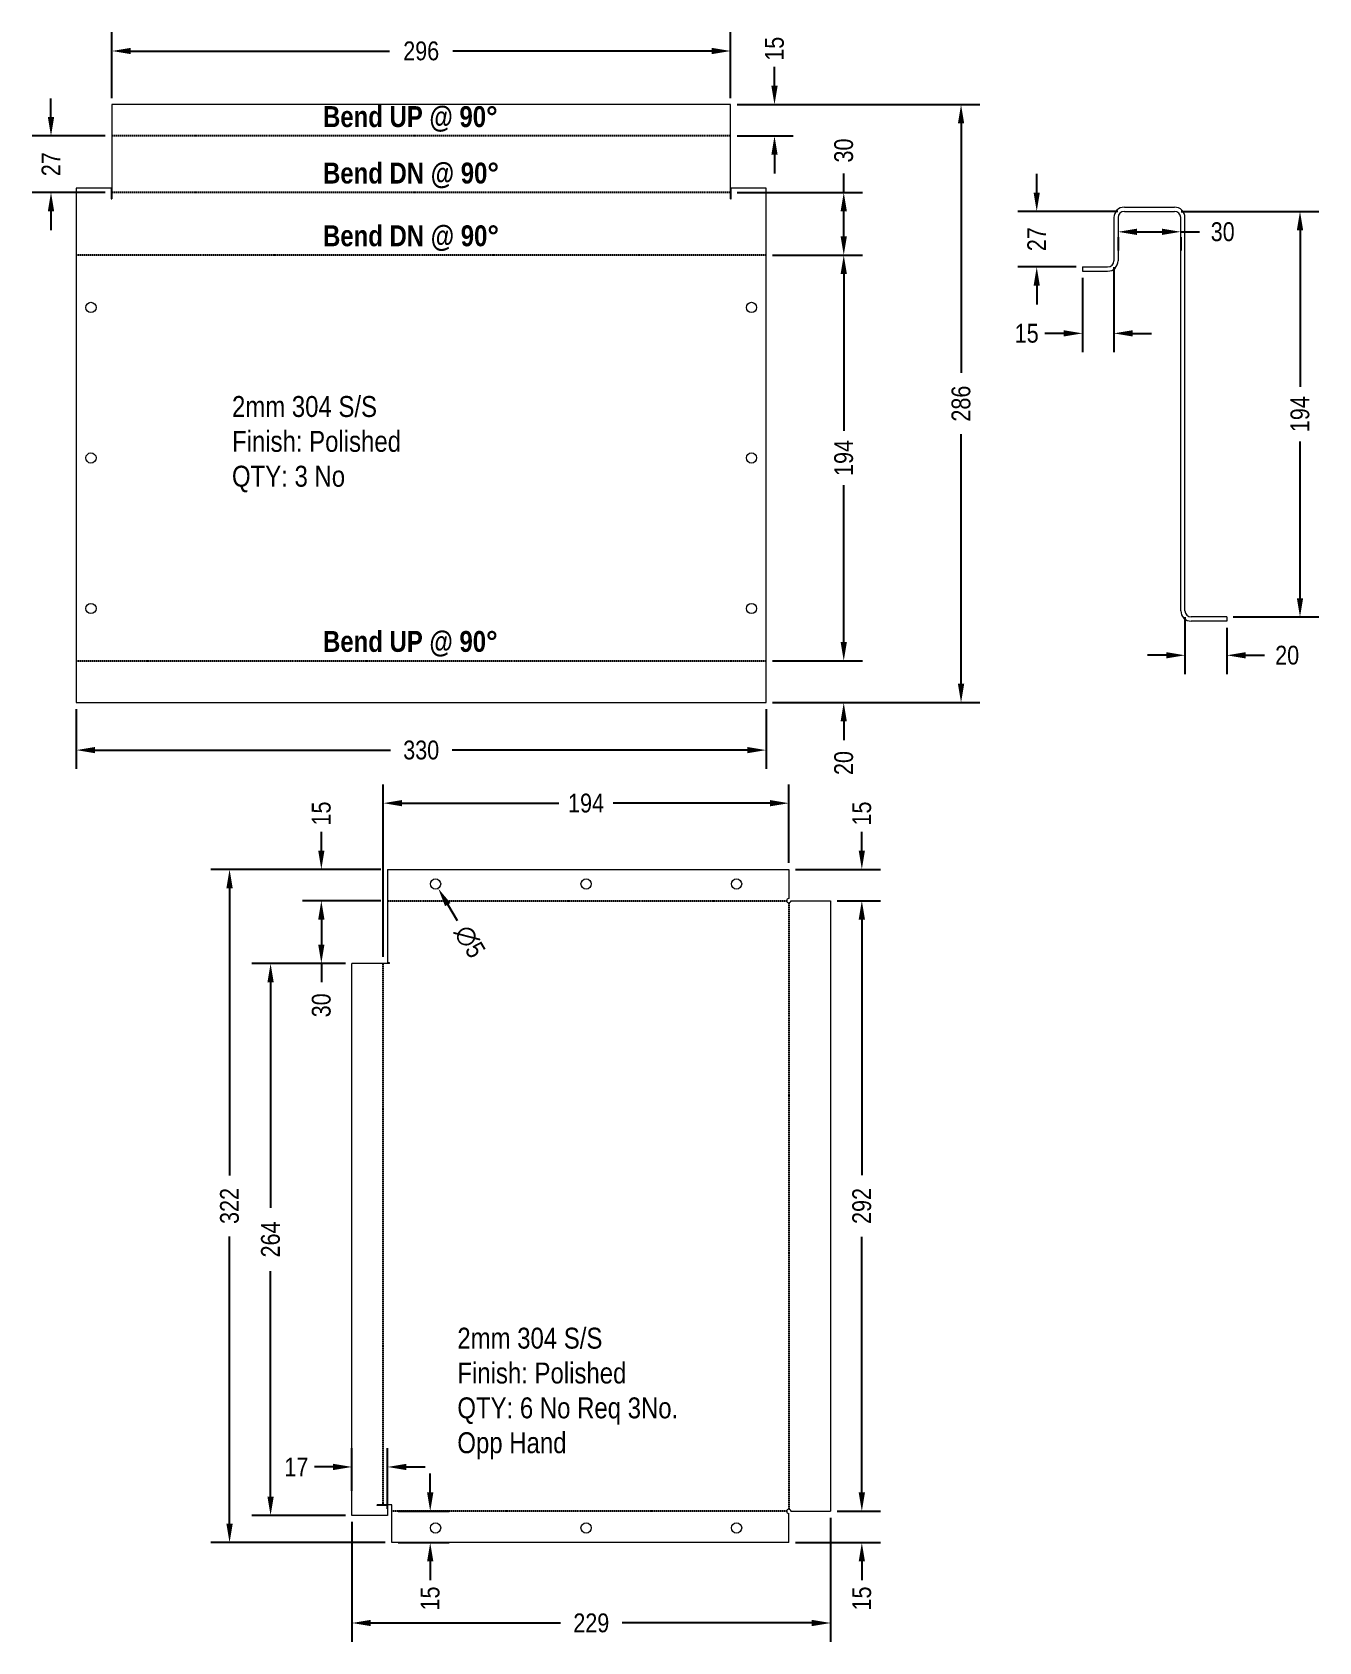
# Model space of a CAD drawing. Header units: millimetres. Extents: x 5268 to 6365, y 3803 to 5501.
# Drawn here: x 5749 to 6365, y 4711 to 5481 of the extents above; entities that cross this region are included whole.
import ezdxf

# ---------------------------------------------------------------- set-up
doc = ezdxf.new("R2010")
doc.units = ezdxf.units.MM
doc.header["$LTSCALE"] = 0.1
doc.header["$PDMODE"] = 66
doc.linetypes.add('HIDDEN', pattern=[9.525, 6.35, -3.175])
doc.layers.add('1', color=7, linetype='Continuous', lineweight=5)
doc.layers.add('DRAW', color=4, linetype='Continuous')
doc.layers.add('HID', color=1, linetype='HIDDEN')
doc.styles.add('STYLE_01', font='techl___.ttf')
doc.dimstyles.new('50', dxfattribs={"dimscale": 50, "dimtxt": 0.18, "dimasz": 0.18, "dimexe": 0.18, "dimexo": 0.0625, "dimgap": 0.09, "dimtad": 0, "dimdec": 0, "dimzin": 12, "dimdsep": 46, "dimtxsty": 'STYLE_01', "dimcen": 0, "dimclrt": 3, "dimadec": 1, "dimazin": 0, "dimtfac": 1, "dimtdec": 0, "dimtofl": 0, "dimtmove": 0, "dimatfit": 3, "dimfxl": 0.18, "dimtolj": 1, "dimtzin": 12, "dimarcsym": 0})

# ---------------------------------------------------------------- blocks, each defined once
blk = doc.blocks.new('*D135')
at = {"layer": 'Defpoints', "color": 0, "transparency": 16777216}
for p in [(6268.84, 5385.93), (6298.84, 5385.93), (6298.84, 5385.31)]:
    blk.add_point(p, dxfattribs=at)
at = {"layer": 'DRAW', "color": 0, "lineweight": -2, "transparency": 16777216}
for p, q in [((6268.84, 5382.81), (6268.84, 5376.31)), ((6277.84, 5385.31), (6289.84, 5385.31)), ((6298.84, 5385.31), (6307.84, 5385.31)), ((6298.84, 5382.81), (6298.84, 5376.31))]:
    blk.add_line(p, q, dxfattribs=at)
at = {"layer": 'DRAW', "color": 0, "transparency": 16777216}
for points in [[(6277.84, 5386.81), (6277.84, 5383.81), (6268.84, 5385.31)], [(6289.84, 5386.81), (6289.84, 5383.81), (6298.84, 5385.31)]]:
    blk.add_solid(points, dxfattribs=at)
at = {"layer": 'DRAW', "color": 3, "transparency": 16777216, "insert": (6318.88, 5385.31), "char_height": 9, "attachment_point": 5, "style": 'STYLE_01'}
blk.add_mtext('\\A1;30', dxfattribs=at)
blk = doc.blocks.new('*D138')
at = {"layer": 'Defpoints', "color": 0, "transparency": 16777216}
for p in [(6295.84, 5395.1), (6355.87, 5395.1), (6320.84, 5201.1)]:
    blk.add_point(p, dxfattribs=at)
at = {"layer": 'DRAW', "color": 0, "lineweight": -2, "transparency": 16777216}
for p, q in [((6298.96, 5395.1), (6364.87, 5395.1)), ((6355.87, 5386.1), (6355.87, 5311.12)), ((6355.87, 5210.1), (6355.87, 5285.09)), ((6323.96, 5201.1), (6364.87, 5201.1))]:
    blk.add_line(p, q, dxfattribs=at)
at = {"layer": 'DRAW', "color": 0, "transparency": 16777216}
for points in [[(6354.37, 5386.1), (6357.37, 5386.1), (6355.87, 5395.1)], [(6354.37, 5210.1), (6357.37, 5210.1), (6355.87, 5201.1)]]:
    blk.add_solid(points, dxfattribs=at)
at = {"layer": 'DRAW', "color": 3, "transparency": 16777216, "insert": (6355.87, 5298.1), "char_height": 9, "attachment_point": 5, "rotation": 90, "style": 'STYLE_01'}
blk.add_mtext('\\A1;194', dxfattribs=at)
blk = doc.blocks.new('*D139')
at = {"layer": 'Defpoints', "color": 0, "transparency": 16777216}
for p in [(6300.84, 5204.1), (6320.84, 5199.1), (6320.84, 5182.78)]:
    blk.add_point(p, dxfattribs=at)
at = {"layer": 'DRAW', "color": 0, "lineweight": -2, "transparency": 16777216}
for p, q in [((6300.84, 5200.98), (6300.84, 5173.78)), ((6320.84, 5195.98), (6320.84, 5173.78)), ((6291.84, 5182.78), (6282.84, 5182.78)), ((6329.84, 5182.78), (6338.84, 5182.78))]:
    blk.add_line(p, q, dxfattribs=at)
at = {"layer": 'DRAW', "color": 0, "transparency": 16777216}
for points in [[(6291.84, 5184.28), (6291.84, 5181.28), (6300.84, 5182.78)], [(6329.84, 5184.28), (6329.84, 5181.28), (6320.84, 5182.78)]]:
    blk.add_solid(points, dxfattribs=at)
at = {"layer": 'DRAW', "color": 3, "transparency": 16777216, "insert": (6349.73, 5182.78), "char_height": 9, "attachment_point": 5, "style": 'STYLE_01'}
blk.add_mtext('\\A1;20', dxfattribs=at)
blk = doc.blocks.new('*D140')
at = {"layer": 'Defpoints', "color": 0, "transparency": 16777216}
for p in [(6271.84, 5395.1), (6229.9, 5368.49), (6251.84, 5368.49)]:
    blk.add_point(p, dxfattribs=at)
at = {"layer": 'DRAW', "color": 0, "lineweight": -2, "transparency": 16777216}
for p, q in [((6229.9, 5404.1), (6229.9, 5413.1)), ((6268.71, 5395.1), (6220.9, 5395.1)), ((6248.71, 5368.49), (6220.9, 5368.49)), ((6229.9, 5359.49), (6229.9, 5350.49))]:
    blk.add_line(p, q, dxfattribs=at)
at = {"layer": 'DRAW', "color": 0, "transparency": 16777216}
for points in [[(6228.4, 5404.1), (6231.4, 5404.1), (6229.9, 5395.1)], [(6228.4, 5359.49), (6231.4, 5359.49), (6229.9, 5368.49)]]:
    blk.add_solid(points, dxfattribs=at)
at = {"layer": 'DRAW', "color": 3, "transparency": 16777216, "insert": (6229.9, 5381.8), "char_height": 9, "attachment_point": 5, "rotation": 90, "style": 'STYLE_01'}
blk.add_mtext('\\A1;27', dxfattribs=at)
blk = doc.blocks.new('*D141')
at = {"layer": 'Defpoints', "color": 0, "transparency": 16777216}
for p in [(6251.84, 5366.49), (6266.84, 5371.49), (6251.84, 5336.75)]:
    blk.add_point(p, dxfattribs=at)
at = {"layer": 'DRAW', "color": 0, "lineweight": -2, "transparency": 16777216}
for p, q in [((6266.84, 5368.37), (6266.84, 5327.75)), ((6251.84, 5363.37), (6251.84, 5327.75)), ((6242.84, 5336.75), (6233.84, 5336.75)), ((6275.84, 5336.75), (6284.84, 5336.75))]:
    blk.add_line(p, q, dxfattribs=at)
at = {"layer": 'DRAW', "color": 0, "transparency": 16777216}
for points in [[(6242.84, 5338.25), (6242.84, 5335.25), (6251.84, 5336.75)], [(6275.84, 5338.25), (6275.84, 5335.25), (6266.84, 5336.75)]]:
    blk.add_solid(points, dxfattribs=at)
at = {"layer": 'DRAW', "color": 3, "transparency": 16777216, "insert": (6225.12, 5336.75), "char_height": 9, "attachment_point": 5, "style": 'STYLE_01'}
blk.add_mtext('\\A1;15', dxfattribs=at)
blk = doc.blocks.new('*D143')
at = {"layer": 'Defpoints', "color": 0, "transparency": 16777216}
for p in [(5770.43, 5160.15), (6100.43, 5160.15), (6100.43, 5137.43)]:
    blk.add_point(p, dxfattribs=at)
at = {"layer": 'DRAW', "color": 0, "lineweight": -2, "transparency": 16777216}
for p, q in [((5770.43, 5157.02), (5770.43, 5128.43)), ((6100.43, 5157.02), (6100.43, 5128.43)), ((5779.43, 5137.43), (5920.66, 5137.43)), ((6091.43, 5137.43), (5950.2, 5137.43))]:
    blk.add_line(p, q, dxfattribs=at)
at = {"layer": 'DRAW', "color": 0, "transparency": 16777216}
for points in [[(5779.43, 5138.93), (5779.43, 5135.93), (5770.43, 5137.43)], [(6091.43, 5138.93), (6091.43, 5135.93), (6100.43, 5137.43)]]:
    blk.add_solid(points, dxfattribs=at)
at = {"layer": 'DRAW', "color": 3, "transparency": 16777216, "insert": (5935.43, 5137.43), "char_height": 9, "attachment_point": 5, "style": 'STYLE_01'}
blk.add_mtext('\\A1;330', dxfattribs=at)
blk = doc.blocks.new('*D144')
at = {"layer": 'Defpoints', "color": 0, "transparency": 16777216}
for p in [(6083.43, 5446.15), (6193.7, 5446.15), (6100.43, 5160.15)]:
    blk.add_point(p, dxfattribs=at)
at = {"layer": 'DRAW', "color": 0, "lineweight": -2, "transparency": 16777216}
for p, q in [((6086.55, 5446.15), (6202.7, 5446.15)), ((6193.7, 5437.15), (6193.7, 5317.83)), ((6193.7, 5169.15), (6193.7, 5288.46)), ((6103.55, 5160.15), (6202.7, 5160.15))]:
    blk.add_line(p, q, dxfattribs=at)
at = {"layer": 'DRAW', "color": 0, "transparency": 16777216}
for points in [[(6192.2, 5437.15), (6195.2, 5437.15), (6193.7, 5446.15)], [(6192.2, 5169.15), (6195.2, 5169.15), (6193.7, 5160.15)]]:
    blk.add_solid(points, dxfattribs=at)
at = {"layer": 'DRAW', "color": 3, "transparency": 16777216, "insert": (6193.7, 5303.15), "char_height": 9, "attachment_point": 5, "rotation": 90, "style": 'STYLE_01'}
blk.add_mtext('\\A1;286', dxfattribs=at)
blk = doc.blocks.new('*D145')
at = {"layer": 'Defpoints', "color": 0, "transparency": 16777216}
for p in [(6100.43, 5180.15), (6100.43, 5160.15), (6137.58, 5160.15)]:
    blk.add_point(p, dxfattribs=at)
at = {"layer": 'DRAW', "color": 0, "lineweight": -2, "transparency": 16777216}
for p, q in [((6137.58, 5189.15), (6137.58, 5198.15)), ((6103.55, 5180.15), (6146.58, 5180.15)), ((6103.55, 5160.15), (6146.58, 5160.15)), ((6137.58, 5151.15), (6137.58, 5142.15))]:
    blk.add_line(p, q, dxfattribs=at)
at = {"layer": 'DRAW', "color": 0, "transparency": 16777216}
for points in [[(6136.08, 5189.15), (6139.08, 5189.15), (6137.58, 5180.15)], [(6136.08, 5151.15), (6139.08, 5151.15), (6137.58, 5160.15)]]:
    blk.add_solid(points, dxfattribs=at)
at = {"layer": 'DRAW', "color": 3, "transparency": 16777216, "insert": (6137.58, 5131.25), "char_height": 9, "attachment_point": 5, "rotation": 90, "style": 'STYLE_01'}
blk.add_mtext('\\A1;20', dxfattribs=at)
blk = doc.blocks.new('*D146')
at = {"layer": 'Defpoints', "color": 0, "transparency": 16777216}
for p in [(6100.43, 5374.15), (6137.58, 5374.15), (6100.43, 5180.15)]:
    blk.add_point(p, dxfattribs=at)
at = {"layer": 'DRAW', "color": 0, "lineweight": -2, "transparency": 16777216}
for p, q in [((6103.55, 5374.15), (6146.58, 5374.15)), ((6137.58, 5365.15), (6137.58, 5290.16)), ((6137.58, 5189.15), (6137.58, 5264.13)), ((6103.55, 5180.15), (6146.58, 5180.15))]:
    blk.add_line(p, q, dxfattribs=at)
at = {"layer": 'DRAW', "color": 0, "transparency": 16777216}
for points in [[(6136.08, 5365.15), (6139.08, 5365.15), (6137.58, 5374.15)], [(6136.08, 5189.15), (6139.08, 5189.15), (6137.58, 5180.15)]]:
    blk.add_solid(points, dxfattribs=at)
at = {"layer": 'DRAW', "color": 3, "transparency": 16777216, "insert": (6137.58, 5277.15), "char_height": 9, "attachment_point": 5, "rotation": 90, "style": 'STYLE_01'}
blk.add_mtext('\\A1;194', dxfattribs=at)
blk = doc.blocks.new('*D147')
at = {"layer": 'Defpoints', "color": 0, "transparency": 16777216}
for p in [(6083.43, 5404.15), (6137.58, 5404.15), (6100.43, 5374.15)]:
    blk.add_point(p, dxfattribs=at)
at = {"layer": 'DRAW', "color": 0, "lineweight": -2, "transparency": 16777216}
for p, q in [((6137.58, 5404.15), (6137.58, 5413.15)), ((6086.55, 5404.15), (6146.58, 5404.15)), ((6137.58, 5383.15), (6137.58, 5395.15)), ((6103.55, 5374.15), (6146.58, 5374.15))]:
    blk.add_line(p, q, dxfattribs=at)
at = {"layer": 'DRAW', "color": 0, "transparency": 16777216}
for points in [[(6136.08, 5395.15), (6139.08, 5395.15), (6137.58, 5404.15)], [(6136.08, 5383.15), (6139.08, 5383.15), (6137.58, 5374.15)]]:
    blk.add_solid(points, dxfattribs=at)
at = {"layer": 'DRAW', "color": 3, "transparency": 16777216, "insert": (6137.58, 5424.19), "char_height": 9, "attachment_point": 5, "rotation": 90, "style": 'STYLE_01'}
blk.add_mtext('\\A1;30', dxfattribs=at)
blk = doc.blocks.new('*D148')
at = {"layer": 'Defpoints', "color": 0, "transparency": 16777216}
for p in [(5758.31, 5431.15), (5787.43, 5431.15), (5787.43, 5404.15)]:
    blk.add_point(p, dxfattribs=at)
at = {"layer": 'DRAW', "color": 0, "lineweight": -2, "transparency": 16777216}
for p, q in [((5758.31, 5440.15), (5758.31, 5449.15)), ((5784.3, 5431.15), (5749.31, 5431.15)), ((5784.3, 5404.15), (5749.31, 5404.15)), ((5758.31, 5395.15), (5758.31, 5386.15))]:
    blk.add_line(p, q, dxfattribs=at)
at = {"layer": 'DRAW', "color": 0, "transparency": 16777216}
for points in [[(5756.81, 5440.15), (5759.81, 5440.15), (5758.31, 5431.15)], [(5756.81, 5395.15), (5759.81, 5395.15), (5758.31, 5404.15)]]:
    blk.add_solid(points, dxfattribs=at)
at = {"layer": 'DRAW', "color": 3, "transparency": 16777216, "insert": (5758.31, 5417.65), "char_height": 9, "attachment_point": 5, "rotation": 90, "style": 'STYLE_01'}
blk.add_mtext('\\A1;27', dxfattribs=at)
blk = doc.blocks.new('*D149')
at = {"layer": 'Defpoints', "color": 0, "transparency": 16777216}
for p in [(6083.43, 5446.15), (6104.46, 5446.15), (6083.43, 5431.15)]:
    blk.add_point(p, dxfattribs=at)
at = {"layer": 'DRAW', "color": 0, "lineweight": -2, "transparency": 16777216}
for p, q in [((6104.46, 5455.15), (6104.46, 5464.15)), ((6086.55, 5446.15), (6113.46, 5446.15)), ((6086.55, 5431.15), (6113.46, 5431.15)), ((6104.46, 5422.15), (6104.46, 5413.15))]:
    blk.add_line(p, q, dxfattribs=at)
at = {"layer": 'DRAW', "color": 0, "transparency": 16777216}
for points in [[(6102.96, 5455.15), (6105.96, 5455.15), (6104.46, 5446.15)], [(6102.96, 5422.15), (6105.96, 5422.15), (6104.46, 5431.15)]]:
    blk.add_solid(points, dxfattribs=at)
at = {"layer": 'DRAW', "color": 3, "transparency": 16777216, "insert": (6104.46, 5472.86), "char_height": 9, "attachment_point": 5, "rotation": 90, "style": 'STYLE_01'}
blk.add_mtext('\\A1;15', dxfattribs=at)
blk = doc.blocks.new('*D150')
at = {"layer": 'Defpoints', "color": 0, "transparency": 16777216}
for p in [(6083.43, 5471.79), (5787.43, 5446.15), (6083.43, 5446.15)]:
    blk.add_point(p, dxfattribs=at)
at = {"layer": 'DRAW', "color": 0, "lineweight": -2, "transparency": 16777216}
for p, q in [((5787.43, 5449.27), (5787.43, 5480.79)), ((6083.43, 5449.27), (6083.43, 5480.79)), ((5796.43, 5471.79), (5920.31, 5471.79)), ((6074.43, 5471.79), (5950.55, 5471.79))]:
    blk.add_line(p, q, dxfattribs=at)
at = {"layer": 'DRAW', "color": 0, "transparency": 16777216}
for points in [[(5796.43, 5473.29), (5796.43, 5470.29), (5787.43, 5471.79)], [(6074.43, 5473.29), (6074.43, 5470.29), (6083.43, 5471.79)]]:
    blk.add_solid(points, dxfattribs=at)
at = {"layer": 'DRAW', "color": 3, "transparency": 16777216, "insert": (5935.43, 5471.79), "char_height": 9, "attachment_point": 5, "style": 'STYLE_01'}
blk.add_mtext('\\A1;296', dxfattribs=at)
blk = doc.blocks.new('*D160')
at = {"layer": 'Defpoints', "color": 0, "transparency": 16777216}
for p in [(5902.3, 4794.59), (5902.3, 4780.03), (5919.3, 4771.4)]:
    blk.add_point(p, dxfattribs=at)
at = {"layer": 'DRAW', "color": 0, "lineweight": -2, "transparency": 16777216}
for p, q in [((5902.3, 4783.15), (5902.3, 4803.59)), ((5919.3, 4774.52), (5919.3, 4803.59)), ((5893.3, 4794.59), (5884.3, 4794.59)), ((5928.3, 4794.59), (5937.3, 4794.59))]:
    blk.add_line(p, q, dxfattribs=at)
at = {"layer": 'DRAW', "color": 0, "transparency": 16777216}
for points in [[(5893.3, 4796.09), (5893.3, 4793.09), (5902.3, 4794.59)], [(5928.3, 4796.09), (5928.3, 4793.09), (5919.3, 4794.59)]]:
    blk.add_solid(points, dxfattribs=at)
at = {"layer": 'DRAW', "color": 3, "transparency": 16777216, "insert": (5875.72, 4794.59), "char_height": 9, "attachment_point": 5, "style": 'STYLE_01'}
blk.add_mtext('\\A1;17', dxfattribs=at)
blk = doc.blocks.new('*D161')
at = {"layer": 'Defpoints', "color": 0, "transparency": 16777216}
for p in [(5919.3, 5065.4), (5887.65, 5035.4), (5902.3, 5035.4)]:
    blk.add_point(p, dxfattribs=at)
at = {"layer": 'DRAW', "color": 0, "lineweight": -2, "transparency": 16777216}
for p, q in [((5916.18, 5065.4), (5878.65, 5065.4)), ((5887.65, 5056.4), (5887.65, 5044.4)), ((5899.18, 5035.4), (5878.65, 5035.4)), ((5887.65, 5035.4), (5887.65, 5026.4))]:
    blk.add_line(p, q, dxfattribs=at)
at = {"layer": 'DRAW', "color": 0, "transparency": 16777216}
for points in [[(5886.15, 5056.4), (5889.15, 5056.4), (5887.65, 5065.4)], [(5886.15, 5044.4), (5889.15, 5044.4), (5887.65, 5035.4)]]:
    blk.add_solid(points, dxfattribs=at)
at = {"layer": 'DRAW', "color": 3, "transparency": 16777216, "insert": (5887.65, 5015.36), "char_height": 9, "attachment_point": 5, "rotation": 90, "style": 'STYLE_01'}
blk.add_mtext('\\A1;30', dxfattribs=at)
blk = doc.blocks.new('*D162')
at = {"layer": 'Defpoints', "color": 0, "transparency": 16777216}
for p in [(6131.3, 5065.4), (6146.23, 5065.4), (6131.3, 4773.4)]:
    blk.add_point(p, dxfattribs=at)
at = {"layer": 'DRAW', "color": 0, "lineweight": -2, "transparency": 16777216}
for p, q in [((6134.43, 5065.4), (6155.23, 5065.4)), ((6146.23, 5056.4), (6146.23, 4934.2)), ((6146.23, 4782.4), (6146.23, 4904.59)), ((6134.43, 4773.4), (6155.23, 4773.4))]:
    blk.add_line(p, q, dxfattribs=at)
at = {"layer": 'DRAW', "color": 0, "transparency": 16777216}
for points in [[(6144.73, 5056.4), (6147.73, 5056.4), (6146.23, 5065.4)], [(6144.73, 4782.4), (6147.73, 4782.4), (6146.23, 4773.4)]]:
    blk.add_solid(points, dxfattribs=at)
at = {"layer": 'DRAW', "color": 3, "transparency": 16777216, "insert": (6146.23, 4919.4), "char_height": 9, "attachment_point": 5, "rotation": 90, "style": 'STYLE_01'}
blk.add_mtext('\\A1;292', dxfattribs=at)
blk = doc.blocks.new('*D163')
at = {"layer": 'Defpoints', "color": 0, "transparency": 16777216}
for p in [(6131.3, 4773.4), (6111.3, 4758.4), (6146.23, 4758.4)]:
    blk.add_point(p, dxfattribs=at)
at = {"layer": 'DRAW', "color": 0, "lineweight": -2, "transparency": 16777216}
for p, q in [((6146.23, 4782.4), (6146.23, 4791.4)), ((6134.43, 4773.4), (6155.23, 4773.4)), ((6114.43, 4758.4), (6155.23, 4758.4)), ((6146.23, 4749.4), (6146.23, 4740.4))]:
    blk.add_line(p, q, dxfattribs=at)
at = {"layer": 'DRAW', "color": 0, "transparency": 16777216}
for points in [[(6144.73, 4782.4), (6147.73, 4782.4), (6146.23, 4773.4)], [(6144.73, 4749.4), (6147.73, 4749.4), (6146.23, 4758.4)]]:
    blk.add_solid(points, dxfattribs=at)
at = {"layer": 'DRAW', "color": 3, "transparency": 16777216, "insert": (6146.23, 4731.68), "char_height": 9, "attachment_point": 5, "rotation": 90, "style": 'STYLE_01'}
blk.add_mtext('\\A1;15', dxfattribs=at)
blk = doc.blocks.new('*D164')
at = {"layer": 'Defpoints', "color": 0, "transparency": 16777216}
for p in [(6111.3, 5080.4), (6146.23, 5080.4), (6131.3, 5065.4)]:
    blk.add_point(p, dxfattribs=at)
at = {"layer": 'DRAW', "color": 0, "lineweight": -2, "transparency": 16777216}
for p, q in [((6146.23, 5089.4), (6146.23, 5098.4)), ((6114.43, 5080.4), (6155.23, 5080.4)), ((6134.43, 5065.4), (6155.23, 5065.4)), ((6146.23, 5056.4), (6146.23, 5047.4))]:
    blk.add_line(p, q, dxfattribs=at)
at = {"layer": 'DRAW', "color": 0, "transparency": 16777216}
for points in [[(6144.73, 5089.4), (6147.73, 5089.4), (6146.23, 5080.4)], [(6144.73, 5056.4), (6147.73, 5056.4), (6146.23, 5065.4)]]:
    blk.add_solid(points, dxfattribs=at)
at = {"layer": 'DRAW', "color": 3, "transparency": 16777216, "insert": (6146.23, 5107.11), "char_height": 9, "attachment_point": 5, "rotation": 90, "style": 'STYLE_01'}
blk.add_mtext('\\A1;15', dxfattribs=at)
blk = doc.blocks.new('*D165')
at = {"layer": 'Defpoints', "color": 0, "transparency": 16777216}
for p in [(5887.65, 5080.4), (5919.3, 5080.4), (5919.3, 5065.4)]:
    blk.add_point(p, dxfattribs=at)
at = {"layer": 'DRAW', "color": 0, "lineweight": -2, "transparency": 16777216}
for p, q in [((5887.65, 5089.4), (5887.65, 5098.4)), ((5916.18, 5080.4), (5878.65, 5080.4)), ((5916.18, 5065.4), (5878.65, 5065.4)), ((5887.65, 5056.4), (5887.65, 5047.4))]:
    blk.add_line(p, q, dxfattribs=at)
at = {"layer": 'DRAW', "color": 0, "transparency": 16777216}
for points in [[(5886.15, 5089.4), (5889.15, 5089.4), (5887.65, 5080.4)], [(5886.15, 5056.4), (5889.15, 5056.4), (5887.65, 5065.4)]]:
    blk.add_solid(points, dxfattribs=at)
at = {"layer": 'DRAW', "color": 3, "transparency": 16777216, "insert": (5887.65, 5107.11), "char_height": 9, "attachment_point": 5, "rotation": 90, "style": 'STYLE_01'}
blk.add_mtext('\\A1;15', dxfattribs=at)
blk = doc.blocks.new('*D166')
at = {"layer": 'Defpoints', "color": 0, "transparency": 16777216}
for p in [(5902.3, 5035.4), (5863.36, 4771.4), (5902.3, 4771.4)]:
    blk.add_point(p, dxfattribs=at)
at = {"layer": 'DRAW', "color": 0, "lineweight": -2, "transparency": 16777216}
for p, q in [((5899.18, 5035.4), (5854.36, 5035.4)), ((5863.36, 5026.4), (5863.36, 4918.56)), ((5863.36, 4780.4), (5863.36, 4888.23)), ((5899.18, 4771.4), (5854.36, 4771.4))]:
    blk.add_line(p, q, dxfattribs=at)
at = {"layer": 'DRAW', "color": 0, "transparency": 16777216}
for points in [[(5861.86, 5026.4), (5864.86, 5026.4), (5863.36, 5035.4)], [(5861.86, 4780.4), (5864.86, 4780.4), (5863.36, 4771.4)]]:
    blk.add_solid(points, dxfattribs=at)
at = {"layer": 'DRAW', "color": 3, "transparency": 16777216, "insert": (5863.36, 4903.4), "char_height": 9, "attachment_point": 5, "rotation": 90, "style": 'STYLE_01'}
blk.add_mtext('\\A1;264', dxfattribs=at)
blk = doc.blocks.new('*D167')
at = {"layer": 'Defpoints', "color": 0, "transparency": 16777216}
for p in [(5921.3, 4773.4), (5921.3, 4758.4), (5939.74, 4758.4)]:
    blk.add_point(p, dxfattribs=at)
at = {"layer": 'DRAW', "color": 0, "lineweight": -2, "transparency": 16777216}
for p, q in [((5939.74, 4782.4), (5939.74, 4791.4)), ((5924.43, 4773.4), (5948.74, 4773.4)), ((5924.43, 4758.4), (5948.74, 4758.4)), ((5939.74, 4749.4), (5939.74, 4740.4))]:
    blk.add_line(p, q, dxfattribs=at)
at = {"layer": 'DRAW', "color": 0, "transparency": 16777216}
for points in [[(5938.24, 4782.4), (5941.24, 4782.4), (5939.74, 4773.4)], [(5938.24, 4749.4), (5941.24, 4749.4), (5939.74, 4758.4)]]:
    blk.add_solid(points, dxfattribs=at)
at = {"layer": 'DRAW', "color": 3, "transparency": 16777216, "insert": (5939.74, 4731.68), "char_height": 9, "attachment_point": 5, "rotation": 90, "style": 'STYLE_01'}
blk.add_mtext('\\A1;15', dxfattribs=at)
blk = doc.blocks.new('*D168')
at = {"layer": 'Defpoints', "color": 0, "transparency": 16777216}
for p in [(6131.3, 4773.4), (5902.3, 4771.4), (5902.3, 4719.97)]:
    blk.add_point(p, dxfattribs=at)
at = {"layer": 'DRAW', "color": 0, "lineweight": -2, "transparency": 16777216}
for p, q in [((5902.3, 4768.27), (5902.3, 4710.97)), ((6131.3, 4770.27), (6131.3, 4710.97)), ((5911.3, 4719.97), (6002.1, 4719.97)), ((6122.3, 4719.97), (6031.5, 4719.97))]:
    blk.add_line(p, q, dxfattribs=at)
at = {"layer": 'DRAW', "color": 0, "transparency": 16777216}
for points in [[(5911.3, 4721.47), (5911.3, 4718.47), (5902.3, 4719.97)], [(6122.3, 4721.47), (6122.3, 4718.47), (6131.3, 4719.97)]]:
    blk.add_solid(points, dxfattribs=at)
at = {"layer": 'DRAW', "color": 3, "transparency": 16777216, "insert": (6016.8, 4719.97), "char_height": 9, "attachment_point": 5, "style": 'STYLE_01'}
blk.add_mtext('\\A1;229', dxfattribs=at)
blk = doc.blocks.new('*D169')
at = {"layer": 'Defpoints', "color": 0, "transparency": 16777216}
for p in [(6111.3, 5112.05), (6111.3, 5080.4), (5917.3, 5035.4)]:
    blk.add_point(p, dxfattribs=at)
at = {"layer": 'DRAW', "color": 0, "lineweight": -2, "transparency": 16777216}
for p, q in [((5917.3, 5038.52), (5917.3, 5121.05)), ((6111.3, 5083.52), (6111.3, 5121.05)), ((5926.3, 5112.05), (6001.29, 5112.05)), ((6102.3, 5112.05), (6027.31, 5112.05))]:
    blk.add_line(p, q, dxfattribs=at)
at = {"layer": 'DRAW', "color": 0, "transparency": 16777216}
for points in [[(5926.3, 5113.55), (5926.3, 5110.55), (5917.3, 5112.05)], [(6102.3, 5113.55), (6102.3, 5110.55), (6111.3, 5112.05)]]:
    blk.add_solid(points, dxfattribs=at)
at = {"layer": 'DRAW', "color": 3, "transparency": 16777216, "insert": (6014.3, 5112.05), "char_height": 9, "attachment_point": 5, "style": 'STYLE_01'}
blk.add_mtext('\\A1;194', dxfattribs=at)
blk = doc.blocks.new('*D170')
at = {"layer": 'Defpoints', "color": 0, "transparency": 16777216}
for p in [(5941.05, 5075.5), (5943.55, 5071.29)]:
    blk.add_point(p, dxfattribs=at)
at = {"layer": 'DRAW', "color": 0, "lineweight": -2, "transparency": 16777216}
blk.add_line((5952.74, 5055.81), (5948.14, 5063.55), dxfattribs=at)
at = {"layer": 'DRAW', "color": 0, "transparency": 16777216}
blk.add_solid([(5949.43, 5064.31), (5946.85, 5062.78), (5943.55, 5071.29)], dxfattribs=at)
at = {"layer": 'DRAW', "color": 3, "transparency": 16777216, "insert": (5958.62, 5045.89), "char_height": 9, "attachment_point": 5, "rotation": 300.68566, "style": 'STYLE_01'}
blk.add_mtext('\\A1;∅5', dxfattribs=at)
blk = doc.blocks.new('*D182')
at = {"layer": 'Defpoints', "color": 0, "transparency": 16777216}
for p in [(5843.74, 5080.4), (5919.3, 5080.4), (5921.3, 4758.4)]:
    blk.add_point(p, dxfattribs=at)
at = {"layer": 'DRAW', "color": 0, "lineweight": -2, "transparency": 16777216}
for p, q in [((5916.18, 5080.4), (5834.74, 5080.4)), ((5843.74, 5071.4), (5843.74, 4933.97)), ((5843.74, 4767.4), (5843.74, 4904.82)), ((5918.18, 4758.4), (5834.74, 4758.4))]:
    blk.add_line(p, q, dxfattribs=at)
at = {"layer": 'DRAW', "color": 0, "transparency": 16777216}
for points in [[(5842.24, 5071.4), (5845.24, 5071.4), (5843.74, 5080.4)], [(5842.24, 4767.4), (5845.24, 4767.4), (5843.74, 4758.4)]]:
    blk.add_solid(points, dxfattribs=at)
at = {"layer": 'DRAW', "color": 3, "transparency": 16777216, "insert": (5843.74, 4919.4), "char_height": 9, "attachment_point": 5, "rotation": 90, "style": 'STYLE_01'}
blk.add_mtext('\\A1;322', dxfattribs=at)

msp = doc.modelspace()

# ---------------------------------------------------------------- linework, layer by layer
at = {"layer": '1'}
for p, q in [((6083.43, 5446.15), (5787.43, 5446.15)), ((5787.43, 5446.15), (5787.43, 5401.15)), ((6083.43, 5401.15), (6083.43, 5446.15)), ((5770.43, 5406.15), (5770.43, 5160.15)), ((5787.13, 5406.15), (5770.43, 5406.15)), ((5787.13, 5406.15), (5787.13, 5401.15)), ((6100.43, 5406.15), (6083.73, 5406.15)), ((6083.73, 5401.15), (6083.73, 5406.15)), ((6100.43, 5160.15), (6100.43, 5406.15)), ((5787.13, 5401.15), (5787.43, 5401.15)), ((6083.43, 5401.15), (6083.73, 5401.15)), ((6271.84, 5397.1), (6295.84, 5397.1)), ((6266.84, 5392.1), (6266.84, 5371.49)), ((6268.84, 5392.1), (6268.84, 5371.49)), ((6271.84, 5395.1), (6295.84, 5395.1)), ((6298.84, 5204.1), (6298.84, 5392.1)), ((6300.84, 5204.1), (6300.84, 5392.1)), ((6251.84, 5368.49), (6263.84, 5368.49)), ((6251.84, 5368.49), (6251.84, 5366.49)), ((6251.84, 5366.49), (6263.84, 5366.49)), ((6320.84, 5201.1), (6303.84, 5201.1)), ((6320.84, 5199.1), (6303.84, 5199.1)), ((6320.84, 5201.1), (6320.84, 5199.1)), ((5770.43, 5160.15), (6100.43, 5160.15)), ((5919.3, 5080.4), (6111.3, 5080.4)), ((5919.3, 5080.4), (5919.3, 5035.7)), ((6111.3, 5080.4), (6111.3, 5066.4)), ((6112.3, 5065.4), (6131.3, 5065.4)), ((6131.3, 5065.4), (6131.3, 4773.4)), ((5902.3, 4771.4), (5902.3, 5035.4)), ((5920.3, 5035.4), (5902.3, 5035.4)), ((5920.3, 5035.7), (5919.3, 5035.7)), ((5920.3, 5035.4), (5920.3, 5035.7)), ((5921.3, 4776.4), (5914.3, 4776.4)), ((5914.3, 4776.1), (5914.3, 4776.4)), ((5919.3, 4776.1), (5914.3, 4776.1)), ((5919.3, 4776.1), (5919.3, 4771.4)), ((5921.3, 4758.4), (5921.3, 4776.4)), ((6112.3, 4773.4), (6131.3, 4773.4)), ((5919.3, 4771.4), (5902.3, 4771.4)), ((6111.3, 4758.4), (6111.3, 4772.4)), ((6111.3, 4758.4), (5921.3, 4758.4))]:
    msp.add_line(p, q, dxfattribs=at)
for centre in [(5777.43, 5349.15), (6093.43, 5349.15), (5777.43, 5277.15), (6093.43, 5277.15), (5777.43, 5205.15), (6093.43, 5205.15), (5942.3, 5073.4), (6014.3, 5073.4), (6086.3, 5073.4), (5942.3, 4765.4), (6014.3, 4765.4), (6086.3, 4765.4)]:
    msp.add_circle(centre, 2.45, dxfattribs=at)
for centre, radius, start, end in [((6271.84, 5392.1), 5, 90, 180), ((6295.84, 5392.1), 5, 0, 90), ((6271.84, 5392.1), 3, 90, 180), ((6295.84, 5392.1), 3, 0, 90), ((6263.84, 5371.49), 5, 270, 360), ((6263.84, 5371.49), 3, 270, 0), ((6303.84, 5204.1), 5, 180, 270), ((6303.84, 5204.1), 3, 180, 270), ((6111.3, 5065.4), 1, 90, 0), ((6111.3, 4773.4), 1, 0, 270)]:
    msp.add_arc(centre, radius, start, end, dxfattribs=at)
at = {"layer": 'HID'}
for p, q in [((6083.43, 5431.15), (5787.43, 5431.15)), ((6083.43, 5404.15), (5787.43, 5404.15)), ((6100.43, 5374.15), (5770.43, 5374.15)), ((5770.43, 5180.15), (6100.43, 5180.15)), ((5919.3, 5065.4), (6110.3, 5065.4)), ((6111.3, 5064.4), (6111.3, 4774.4)), ((5917.3, 4776.4), (5917.3, 5035.4)), ((6110.3, 4773.4), (5921.3, 4773.4))]:
    msp.add_line(p, q, dxfattribs=at)

# ---------------------------------------------------------------- texts
at = {"layer": 'DRAW', "char_height": 10, "attachment_point": 1, "style": 'STYLE_01'}
for s, width, insert in [('{\\fTechnicLite|b1|i0|c2|p2;Bend UP @ 90%%D}', 117.4953, (5888.46, 5445.41)), ('{\\fTechnicLite|b1|i0|c2|p2;Bend DN @ 90%%D}', 117.4953, (5888.46, 5418.41)), ('{\\fTechnicLite|b1|i0|c2|p2;Bend DN @ 90%%D}', 117.4953, (5888.46, 5388.41)), ('2mm 304 S/S\\PFinish: Polished\\PQTY: 3 No', 127.4347, (5844.9, 5306.77)), ('{\\fTechnicLite|b1|i0|c2|p2;Bend UP @ 90%%D}', 117.4953, (5888.46, 5194.41)), ('2mm 304 S/S\\PFinish: Polished\\PQTY: 6 No Req 3No. Opp Hand', 127.4347, (5952.72, 4861.19))]:
    msp.add_mtext_dynamic_manual_height_columns(s, width=width, gutter_width=250, heights=[0], dxfattribs=dict(at, insert=insert))

# ---------------------------------------------------------------- dimensions: what is measured, and where the dimension line sits
at = {"layer": 'DRAW'}
for base, p1, p2, picture, middle in [((6083.43, 5471.79), (5787.43, 5446.15), (6083.43, 5446.15), '*D150', (5935.43, 5471.79)), ((6298.84, 5385.31), (6268.84, 5385.93), (6298.84, 5385.93), '*D135', (6318.88, 5385.31)), ((6251.84, 5336.75), (6266.84, 5371.49), (6251.84, 5366.49), '*D141', (6225.12, 5336.75)), ((6320.84, 5182.78), (6300.84, 5204.1), (6320.84, 5199.1), '*D139', (6349.73, 5182.78)), ((6100.43, 5137.43), (5770.43, 5160.15), (6100.43, 5160.15), '*D143', (5935.43, 5137.43))]:
    dim = msp.add_linear_dim(base=base, p1=p1, p2=p2, dimstyle='50', dxfattribs=at)
    dim.commit()
    dim.dimension.update_dxf_attribs({"geometry": picture, "text_midpoint": middle})
for base, p1, p2, angle, picture, middle in [((6104.46, 5446.15), (6083.43, 5431.15), (6083.43, 5446.15), 90, '*D149', (6104.46, 5472.86)), ((5758.31, 5431.15), (5787.43, 5404.15), (5787.43, 5431.15), 90, '*D148', (5758.31, 5417.65)), ((6193.7, 5446.15), (6100.43, 5160.15), (6083.43, 5446.15), 90, '*D144', (6193.7, 5303.15)), ((6137.58, 5404.15), (6100.43, 5374.15), (6083.43, 5404.15), 90, '*D147', (6137.58, 5424.19)), ((6229.9, 5368.49), (6271.84, 5395.1), (6251.84, 5368.49), 90, '*D140', (6229.9, 5381.8)), ((6355.87, 5395.1), (6320.84, 5201.1), (6295.84, 5395.1), 90, '*D138', (6355.87, 5298.1)), ((6137.58, 5374.15), (6100.43, 5180.15), (6100.43, 5374.15), 90, '*D146', (6137.58, 5277.15)), ((6137.58, 5160.15), (6100.43, 5180.15), (6100.43, 5160.15), 90, '*D145', (6137.58, 5131.25)), ((6111.3, 5112.05), (5917.3, 5035.4), (6111.3, 5080.4), 180, '*D169', (6014.3, 5112.05)), ((5887.65, 5080.4), (5919.3, 5065.4), (5919.3, 5080.4), 90, '*D165', (5887.65, 5107.11)), ((6146.23, 5080.4), (6131.3, 5065.4), (6111.3, 5080.4), 90, '*D164', (6146.23, 5107.11)), ((5843.74, 5080.4), (5921.3, 4758.4), (5919.3, 5080.4), 90, '*D182', (5843.74, 4919.4)), ((5887.65, 5035.4), (5919.3, 5065.4), (5902.3, 5035.4), 90, '*D161', (5887.65, 5015.36)), ((6146.23, 5065.4), (6131.3, 4773.4), (6131.3, 5065.4), 90, '*D162', (6146.23, 4919.4)), ((5863.36, 4771.4), (5902.3, 5035.4), (5902.3, 4771.4), 90, '*D166', (5863.36, 4903.4)), ((5902.3, 4794.59), (5919.3, 4771.4), (5902.3, 4780.03), 180, '*D160', (5875.72, 4794.59)), ((5939.74, 4758.4), (5921.3, 4773.4), (5921.3, 4758.4), 90, '*D167', (5939.74, 4731.68)), ((6146.23, 4758.4), (6131.3, 4773.4), (6111.3, 4758.4), 90, '*D163', (6146.23, 4731.68)), ((5902.3, 4719.97), (6131.3, 4773.4), (5902.3, 4771.4), 180, '*D168', (6016.8, 4719.97))]:
    dim = msp.add_linear_dim(base=base, p1=p1, p2=p2, angle=angle, dimstyle='50', dxfattribs=at)
    dim.commit()
    dim.dimension.update_dxf_attribs({"geometry": picture, "text_midpoint": middle})
dim = msp.add_diameter_dim_2p(p1=(5941.05, 5075.5), p2=(5943.55, 5071.29), dimstyle='50', dxfattribs=at)
dim.commit()
dim.dimension.update_dxf_attribs({"geometry": '*D170', "text_midpoint": (5958.62, 5045.89)})

doc.saveas('drawing.dxf')
